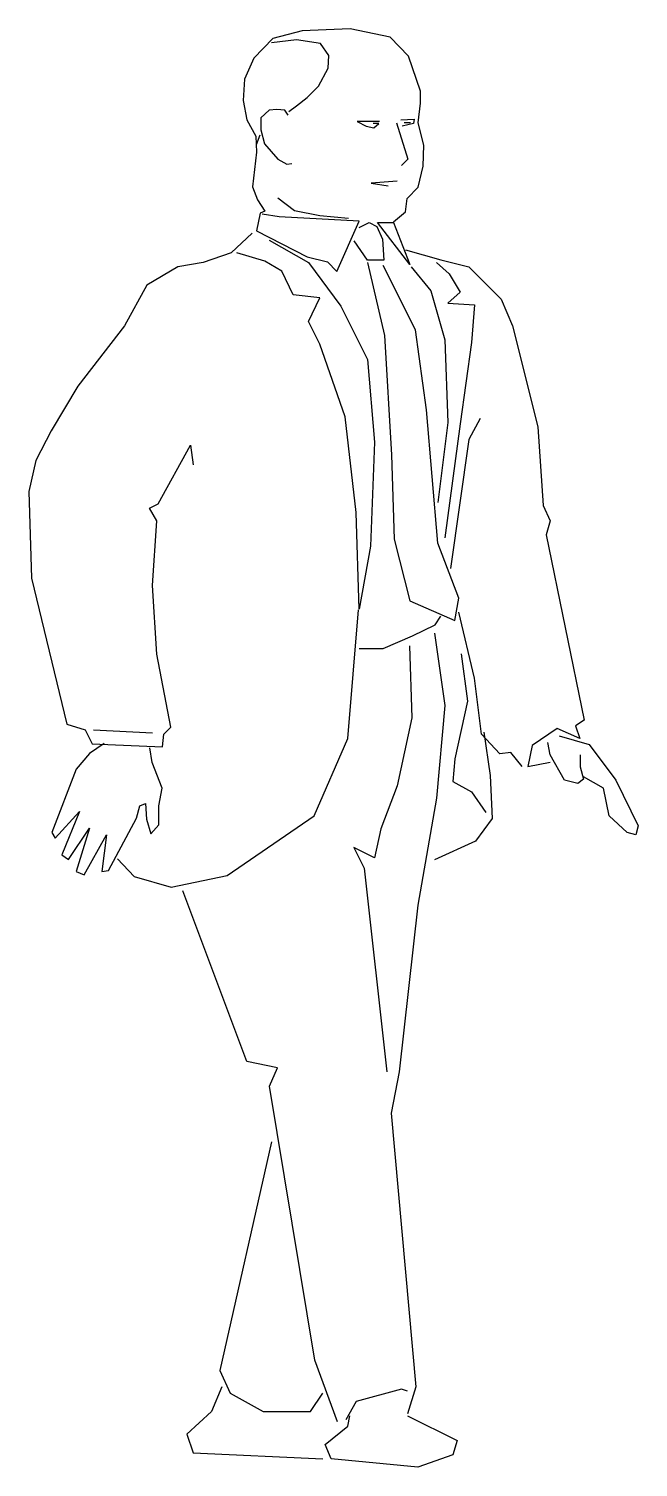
# Model space of a CAD drawing. Header units: millimetres. Extents: x -1624.51 to -1623.74, y 1850.47 to 1852.27.
import ezdxf

# ---------------------------------------------------------------- set-up
doc = ezdxf.new("R2010")
doc.units = ezdxf.units.MM
doc.header["$LTSCALE"] = 10
doc.layers.add('Humanos', color=2, linetype='Continuous')

msp = doc.modelspace()

# ---------------------------------------------------------------- linework, layer by layer
at = {"layer": 'Humanos'}
for p, q in [((-1624.0304, 1852.1569), (-1624.0384, 1852.1569)), ((-1624.2234, 1852.1296), (-1624.219, 1852.1419)), ((-1624.428, 1851.3951), (-1624.3539, 1851.3915))]:
    msp.add_line(p, q, dxfattribs=at)
for points in [[(-1624.0516, 1852.0327), (-1624.0366, 1852.045), (-1624.0348, 1852.0618), (-1624.0207, 1852.0759), (-1624.0146, 1852.1023), (-1624.0137, 1852.1287), (-1624.0207, 1852.1569), (-1624.0181, 1852.1815), (-1624.0181, 1852.1965), (-1624.0331, 1852.2405), (-1624.056, 1852.2643), (-1624.1062, 1852.2748), (-1624.1661, 1852.2722), (-1624.2032, 1852.2625), (-1624.227, 1852.2379), (-1624.2384, 1852.2115), (-1624.2402, 1852.185), (-1624.2358, 1852.1604), (-1624.2243, 1852.1401), (-1624.2234, 1852.1199), (-1624.2287, 1852.0767), (-1624.2225, 1852.06), (-1624.2129, 1852.0459), (-1624.219, 1852.0433), (-1624.2234, 1852.0213), (-1624.16, 1851.9887), (-1624.1344, 1851.9825), (-1624.123, 1851.9702), (-1624.0948, 1852.0336), (-1624.1952, 1852.0389), (-1624.2164, 1852.0424)], [(-1624.1829, 1852.171), (-1624.1732, 1852.178), (-1624.16, 1852.1886), (-1624.1459, 1852.2027), (-1624.1335, 1852.2255), (-1624.1327, 1852.2414), (-1624.1432, 1852.2564), (-1624.1732, 1852.2608), (-1624.2049, 1852.2572)], [(-1624.1838, 1852.1666), (-1624.1882, 1852.1727), (-1624.1979, 1852.1736), (-1624.2076, 1852.1727), (-1624.2181, 1852.163), (-1624.2181, 1852.1481), (-1624.2137, 1852.1305), (-1624.197, 1852.1111), (-1624.1855, 1852.1049), (-1624.1794, 1852.1058)], [(-1624.0692, 1852.1586), (-1624.0974, 1852.1586), (-1624.086, 1852.1525), (-1624.0763, 1852.1507), (-1624.0701, 1852.156), (-1624.0771, 1852.156)], [(-1624.0481, 1852.1569), (-1624.034, 1852.1111), (-1624.0419, 1852.1032)], [(-1624.0428, 1852.1604), (-1624.026, 1852.1613), (-1624.0269, 1852.156), (-1624.041, 1852.1525)], [(-1624.0472, 1852.0838), (-1624.0798, 1852.0811), (-1624.0586, 1852.0776)], [(-1624.197, 1852.0627), (-1624.1758, 1852.0468), (-1624.1441, 1852.0406), (-1624.108, 1852.0371)], [(-1624.0948, 1852.0257), (-1624.0824, 1852.0318), (-1624.0727, 1852.0266), (-1624.0657, 1852.0107), (-1624.0639, 1851.9843), (-1624.0842, 1851.9843), (-1624.1009, 1852.0089)], [(-1624.2288, 1852.0184), (-1624.2552, 1851.9938), (-1624.2905, 1851.9815), (-1624.3222, 1851.9762), (-1624.361, 1851.9533), (-1624.3892, 1851.9022), (-1624.4474, 1851.8265), (-1624.4808, 1851.7702), (-1624.5002, 1851.7332), (-1624.509, 1851.6944), (-1624.5055, 1851.5853), (-1624.4615, 1851.4021), (-1624.4385, 1851.3951), (-1624.4297, 1851.3775), (-1624.3416, 1851.3739), (-1624.3398, 1851.3898), (-1624.331, 1851.3986), (-1624.3487, 1851.4902), (-1624.3539, 1851.5764), (-1624.3487, 1851.6575), (-1624.3575, 1851.6733), (-1624.3469, 1851.6786), (-1624.3064, 1851.7525), (-1624.3028, 1851.7279)], [(-1624.2077, 1852.0096), (-1624.1583, 1851.9815), (-1624.1178, 1851.9269), (-1624.0843, 1851.86), (-1624.0755, 1851.7561), (-1624.0808, 1851.6258), (-1624.0949, 1851.5465), (-1624.0984, 1851.668), (-1624.1125, 1851.7878), (-1624.1442, 1851.8793), (-1624.1583, 1851.9075), (-1624.1442, 1851.9374), (-1624.1777, 1851.941), (-1624.1918, 1851.9709), (-1624.2129, 1851.9832), (-1624.2482, 1851.9938)], [(-1624.0367, 1851.9973), (-1623.9926, 1851.985), (-1623.9574, 1851.9762), (-1623.9169, 1851.9357), (-1623.9028, 1851.9022), (-1623.871, 1851.7754), (-1623.864, 1851.6768), (-1623.8552, 1851.6575), (-1623.8605, 1851.6398), (-1623.8129, 1851.4074), (-1623.8234, 1851.4004), (-1623.8182, 1851.3845), (-1623.8464, 1851.3968), (-1623.8781, 1851.3757), (-1623.8834, 1851.3493), (-1623.8552, 1851.3546)], [(-1624.0843, 1851.9815), (-1624.0631, 1851.8899), (-1624.0543, 1851.7402), (-1624.0508, 1851.6346), (-1624.0314, 1851.5571), (-1623.975, 1851.5324), (-1623.9697, 1851.5606), (-1623.9962, 1851.6293), (-1624.0103, 1851.7966), (-1624.0244, 1851.8969), (-1624.0649, 1851.9779)], [(-1624.0296, 1851.9762), (-1624.005, 1851.9462), (-1623.9873, 1851.8846), (-1623.9838, 1851.7807), (-1623.9962, 1851.6803)], [(-1623.9979, 1851.9815), (-1623.9821, 1851.9674), (-1623.968, 1851.9445), (-1623.9838, 1851.9304), (-1623.9503, 1851.9286), (-1623.9539, 1851.8811), (-1623.968, 1851.779), (-1623.9873, 1851.6363)], [(-1623.9433, 1851.786), (-1623.9574, 1851.7596), (-1623.9803, 1851.5976)], [(-1624.3979, 1851.2335), (-1624.377, 1851.2111), (-1624.3306, 1851.1976), (-1624.2603, 1851.2126), (-1624.1511, 1851.2873), (-1624.1092, 1851.3845), (-1624.0958, 1851.5459)], [(-1623.8904, 1851.3493), (-1623.9045, 1851.3669), (-1623.9186, 1851.3651), (-1623.9415, 1851.3898), (-1623.9503, 1851.4602), (-1623.9697, 1851.543)], [(-1624.0949, 1851.4972), (-1624.0649, 1851.4972), (-1624.0279, 1851.5131), (-1623.9997, 1851.5271), (-1623.9926, 1851.5377)], [(-1624.0005, 1851.5163), (-1623.9876, 1851.4258), (-1623.998, 1851.3096), (-1624.0212, 1851.1752), (-1624.0445, 1850.966), (-1624.0548, 1850.9143), (-1624.0238, 1850.5707), (-1624.0342, 1850.5371)], [(-1624.0316, 1851.5008), (-1624.029, 1851.4103), (-1624.0471, 1851.3251), (-1624.0678, 1851.2708), (-1624.0755, 1851.2347), (-1624.1014, 1851.2476), (-1624.0885, 1851.2217), (-1624.06, 1850.966)], [(-1623.9669, 1851.4904), (-1623.9592, 1851.431), (-1623.9747, 1851.3587), (-1623.9773, 1851.3303), (-1623.954, 1851.3173), (-1623.9359, 1851.2915)], [(-1624.4146, 1851.378), (-1624.4328, 1851.3654), (-1624.4495, 1851.3459), (-1624.4803, 1851.2662), (-1624.4761, 1851.2593), (-1624.4453, 1851.2928), (-1624.4677, 1851.2383), (-1624.4593, 1851.2327), (-1624.4328, 1851.2718), (-1624.4495, 1851.2174), (-1624.4397, 1851.2132), (-1624.4118, 1851.2635), (-1624.4174, 1851.2174), (-1624.409, 1851.2188), (-1624.374, 1851.2844), (-1624.3698, 1851.2998), (-1624.3629, 1851.3026), (-1624.3615, 1851.283), (-1624.3559, 1851.2648), (-1624.3461, 1851.276), (-1624.3461, 1851.2998), (-1624.3419, 1851.3221), (-1624.3545, 1851.3542), (-1624.3573, 1851.3724)], [(-1623.9385, 1851.3923), (-1623.9307, 1851.338), (-1623.9281, 1851.2838), (-1623.9488, 1851.2553), (-1624.0005, 1851.2321)], [(-1623.8177, 1851.364), (-1623.8177, 1851.3487), (-1623.8135, 1851.3333), (-1623.8205, 1851.3277), (-1623.8372, 1851.3319), (-1623.8554, 1851.364), (-1623.8582, 1851.3794)], [(-1623.8442, 1851.3878), (-1623.8065, 1851.3766), (-1623.7729, 1851.3319), (-1623.745, 1851.2746), (-1623.7478, 1851.2635), (-1623.759, 1851.2662), (-1623.7813, 1851.2872), (-1623.7883, 1851.3221), (-1623.8135, 1851.3361)], [(-1624.1221, 1850.5268), (-1624.1505, 1850.6043), (-1624.2074, 1850.9479), (-1624.1971, 1850.9711), (-1624.2358, 1850.9789), (-1624.316, 1851.1933)], [(-1624.2048, 1850.8781), (-1624.2695, 1850.5914), (-1624.2565, 1850.563), (-1624.2152, 1850.5397), (-1624.1557, 1850.5397), (-1624.1402, 1850.563)], [(-1624.2669, 1850.5707), (-1624.2798, 1850.5397), (-1624.3108, 1850.5113), (-1624.3031, 1850.488), (-1624.1402, 1850.4803)], [(-1624.0342, 1850.5655), (-1624.0419, 1850.5681), (-1624.0988, 1850.5526), (-1624.1117, 1850.5294)], [(-1624.0342, 1850.5345), (-1623.9721, 1850.5035), (-1623.9773, 1850.4854), (-1624.0212, 1850.4699), (-1624.1298, 1850.4803), (-1624.1376, 1850.4984), (-1624.1091, 1850.5216), (-1624.1066, 1850.5345)]]:
    msp.add_lwpolyline(points, dxfattribs=at)
msp.add_lwpolyline([(-1624.0719, 1852.0318), (-1624.0516, 1852.0318), (-1624.0313, 1851.979)], close=True, dxfattribs=at)

doc.saveas('drawing.dxf')
